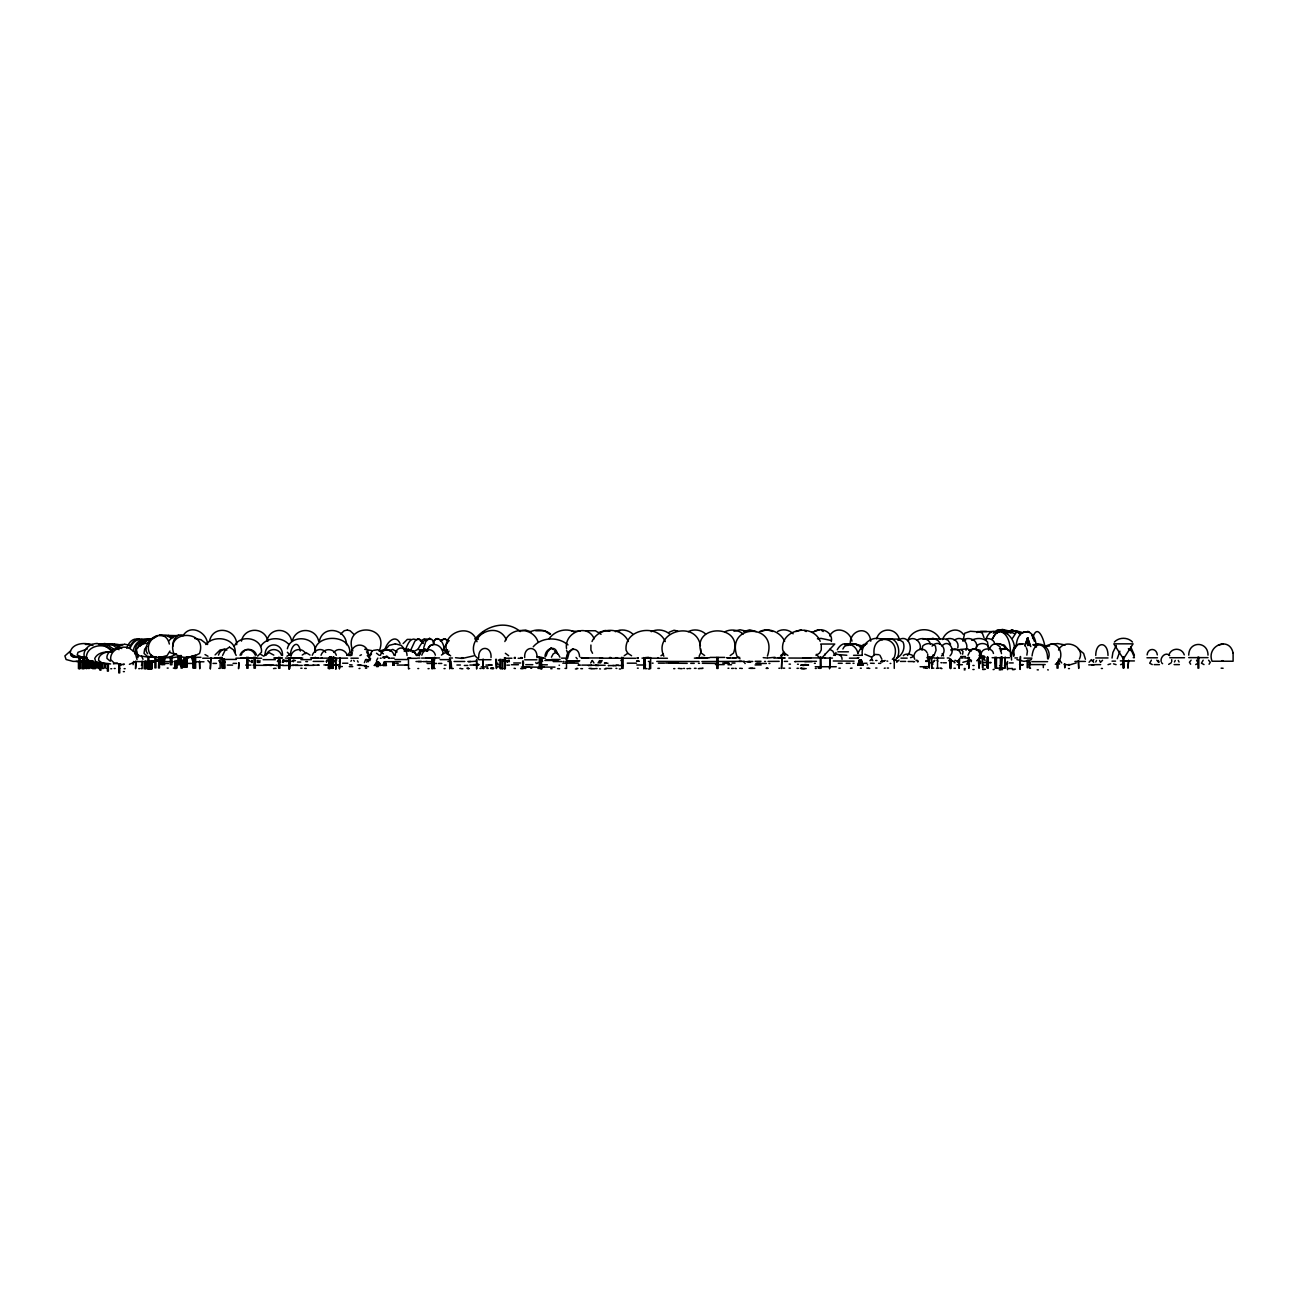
<?xml version="1.0" encoding="UTF-8"?>
<svg xmlns="http://www.w3.org/2000/svg" width="1298" height="1298" viewBox="0 0 1298 1298"><rect width="100%" height="100%" fill="white"/><g stroke="black" fill="none" stroke-linecap="round" stroke-linejoin="round"><path stroke-width="1.5" d="M70.806 653.851L70.806 655.441L73.191 657.161L87.112 657.567M71.99 653.884L71.99 655.474L74.132 657.21L83.267 657.745M84.127 656.009C83.023 648.838 90.519 643.516 97.042 643.5M134.651 653.819L136.258 645.917L142.861 639.508M136.809 650.963L137.994 657.632M173.007 646.112C172.001 640.579 176.95 633.197 183.099 635.241M314.765 652.148C314.587 633.797 350.038 633.797 349.843 652.148L348.367 654.289M351.839 655.344L352.293 652.651M566.528 648.529C563.949 632.856 587.199 622.569 594.224 638.811M590.914 645.041L590.914 650.152L592.553 653.267M831.337 641.52C833.413 632.321 821.131 626.658 814.3 631.526M862.31 654.614C860.477 644.181 872.791 634.657 882.283 639.768M874.138 654.825C871.185 631.655 901.575 636.426 894.306 657.356L892.326 659.319M919.909 649.519C922.489 642.25 913.646 634.884 907.789 640.677M957.778 647.816C959.66 641.082 952.261 636.994 946.567 639.038M971.164 661.753L971.164 660.163M976.404 647.816C978.627 639.882 968.243 636.036 962.775 640.336M988.313 647.734L987.502 641.942C983.592 637.626 976.518 637.707 971.65 640.239M988.589 650.217C990.877 641.342 974.035 641.342 976.323 650.217M1011.58 660.033C1010.736 653.575 1013.933 642.121 1022.386 643.922M1161.175 661.607C1160.039 657.064 1165.896 651.401 1169.693 655.62M290.525 655.506C290.054 647.442 297.696 637.529 300.39 651.044M1112.029 658.054L1112.889 652.456L1116.296 645.447M393.034 661.704L392.742 665.225L394.057 665.225L393.472 661.704L393.943 665.225M1095.739 655.474C1095.804 641.115 1107.924 641.115 1108.005 655.474M282.688 662.094L282.85 660.325M283.808 661.753L283.97 659.984M478.767 657.551C477.907 645.382 491.893 645.398 491.033 657.551M524.684 657.632C523.824 645.479 537.81 645.479 536.95 657.632M566.545 659.076C565.522 648.968 578.924 644.473 579.573 656.756M567.502 658.605L569.076 652.78L572.564 648.838M1117.254 658.703L1119.898 651.19M265.019 655.522C264.63 641.39 282.915 641.39 282.526 655.522M1188.741 655.149C1188.757 640.904 1208 640.904 1208.016 655.149M965.988 650.266C969.736 642.656 960.845 634.836 954.273 640.303M383.835 665.468L384.419 661.964M858.627 665.193L859.503 659.936L859.503 665.193L861.255 659.968L863.008 665.241L857.751 665.193L859.503 659.936L857.978 665.193M860.379 665.241L861.255 659.968L862.781 665.241M850.32 644.717C848.941 629.773 869.043 624.224 870.763 641.196M379.276 650.963C390.341 623.008 341.763 623.008 352.829 650.963M368.664 656.674L372.055 651.304M1026.572 643.613L1027.627 637.821L1030.823 646.599M419.011 655.522L421.023 650.752L424.186 649M419.222 655.75L421.233 650.979L424.576 649.227M282.753 662.012L282.964 660.925M133.288 651.174C133.986 643.646 141.547 636.815 149.238 639.508M967.967 655.312L970.304 650.541L974.003 648.789M423.765 647.572L425.744 641.601L429.443 638.324M282.996 661.25L283.678 660.39M285.787 661.493L286.939 660.325L288.367 661.282M292.261 661.299L293.494 660.341M350.866 661.266L351.547 660.406M1032.056 655.944C1034.165 638.259 1047.762 643.954 1047.583 658.573M1016.269 645.122C1017.794 627.259 1034.603 627.259 1036.112 645.122M395.176 655.539C395.549 645.528 406.712 645.528 407.069 655.539M545.014 656.447C545.144 648.594 555.739 644.116 557.41 653.932M546.085 656.009L547.48 652.018L550.985 648.091M383.186 665.468L384.208 661.964L382.959 665.468L386.463 665.468L385.295 661.964M859.73 665.241L861.255 659.968L862.132 665.241M835.068 655.441L835.977 652.505M222.575 655.425L225.381 649.746L229.47 647.15M1025.809 643.613L1027.627 637.821L1030.06 645.544M1007.605 661.445L1006.193 664.073M287.361 648.773C290.541 633.667 317.037 636.377 315.414 652.277M410.655 650.249L414.906 641.131L418.167 638.713M824.765 655.214L825.252 653.738M1147.124 654.922C1147.821 647.686 1156.615 647.686 1157.313 654.922M375.852 665.403L377.02 661.899M1048.135 659.043C1051.607 652.148 1045.604 643.516 1037.897 644.051M1079.401 659.011C1085.712 646.209 1064.084 637.756 1058.551 650.071M551.423 657.194L553.175 653.949L555.593 652.472L554.457 650.769M566.171 659.287L567.161 656.999M252.25 660.422L252.104 662.467M259.811 662.483L259.908 660.455M339.216 661.217L340.254 660.358M169.957 651.044L167.085 655.555L159.638 657.599M962.629 654.192L963.019 651.434L961.12 649.665L950.899 649.665M126.815 648.254C128.113 643.273 132.85 637.204 138.61 639.557M405.268 650.282C406.826 646.355 409.746 637.221 415.376 639.411M1025.079 644.846L1027.627 637.821L1029.038 645.544M989.579 649.308C990.877 642.364 999.736 642.315 1004.133 646.274L1004.863 647.864M426.928 651.207L429.914 645.609L433.37 644.522M857.897 653.056L861.742 646.55L867.064 643.597M1026.848 655.149L1027.432 651.044L1026.442 647.88M218.453 655.133C219.362 651.888 223.272 647.426 226.809 650.152M417.047 655.198L420.601 650.217L424.057 649.552M137.036 659.676L135.17 652.537L129.443 648.254C130.676 643.743 134.343 639.038 139.405 638.989M277.366 661.558L278.243 660.244M283.564 661.72L284.44 660.406M266.885 641.228C269.351 626.853 289.227 626.869 291.693 641.228M985.896 639.736C986.951 635.063 992.256 628.005 997.14 632.905M384.889 650.152C386.058 643.208 395.192 633.067 400.092 643.435M767.41 656.09C778.654 623.04 725.663 623.04 736.907 656.09L740.022 658.816M498.578 660.617L498.951 659.725M385.571 649.422L389.238 645.333L395.371 643.84M209.497 641.098C213.115 624.338 236.463 628.475 236.739 644.635M241.428 641.147C244.43 626.691 264.873 626.691 267.891 641.147M292.261 641.374C295.279 626.918 315.722 626.918 318.724 641.374M319.308 641.261C322.926 624.5 346.29 628.638 346.566 644.781M896.61 662.191L899.043 660.065M1012.651 638.016L1016.999 631.347L1020.228 634.69M537.567 663.473L538.037 662.369M957.453 662.094L958.735 659.984M1089.071 662.288L1091.326 659.627L1093.679 662.288M1095.739 661.996L1096.55 660.455M1174.447 661.996L1175.258 660.455M927.551 659.206L927.745 654.062M380.46 655.344C382.212 647.945 392.288 647.945 394.057 655.344M421.818 655.198C423.57 647.816 433.646 647.816 435.398 655.198M1032.591 638.275C1037.313 622.18 1043.933 639.346 1044.858 646.355M130.076 648.205C131.925 643.354 136.355 638.892 141.839 638.957M1100.558 662.304L1102.554 660.276M433.191 643.24C436.631 632.077 445.246 643.727 443.932 650.33M699.151 656.22L700.79 652.699L700.79 648.886M443.656 648.448L448.767 640.741M506.382 639.784C496.696 618.773 465.479 637.172 475.263 656.155L478.556 658.865M240.033 655.214C242.58 647.718 254.019 647.231 256.55 655.052M241.25 655.052L241.996 653.575M266.155 655.182C268.508 647.734 279.102 647.734 281.455 655.182M291.158 655.214C293.283 648.708 302.45 647.313 305.711 653.738M312.25 655.279C314.181 649.746 321.92 647.134 325.749 652.423M321.028 655.279C323.38 647.816 333.975 647.816 336.328 655.279M1168.979 654.873C1171.331 647.41 1181.926 647.41 1184.279 654.873M384.24 658.264L386.853 656.285M417.972 649.422C420.163 644.846 424.787 637.188 430.839 639.395M992.094 639.005L995.534 633.44L1000.158 631.282M137.604 648.091C139.989 642.64 145.733 638.308 151.866 638.941M504.857 641.553C510.179 626.82 532.618 626.82 537.94 641.553M426.945 651.044C429.768 640.433 442.083 643.905 443.121 653.397M215.079 654.906L220.141 649.925L225.089 649.243M876.604 638.762C879.979 627.21 895.815 627.21 899.19 638.762M942.624 639.541C945.431 630.974 957.389 625.944 963.376 634.414M507.972 661.883L509.108 660.504M374.57 665.403L376.598 661.899M592.018 641.52C598.556 626.658 621.872 626.658 628.394 641.52M139.113 646.453L143.689 640.888L148.313 639.492M447.096 653.673L448.978 651.093M907.432 655.49C914.23 648.367 908.048 633.181 897.973 640.352M234.208 646.355C239.822 633.586 262.942 637.659 261.466 652.277L257.637 656.09M136.988 657.031L138.221 655.312M293.251 661.818L294.175 660.536M326.463 661.672L327.388 660.39M1092.316 661.282L1093.825 659.595M949.974 655.879C956.155 649.925 948.27 638.34 941.894 646.112M992.824 638.567C999.33 622.91 1015.62 636.994 1014.322 648.919M871.688 657.113L875.177 654.435L878.876 654.695M142.472 663.684L141.368 665.257M980.493 663.651L980.607 661.461L978.335 659.644M590.687 662.97L592.245 660.536M598.054 662.97L599.611 660.536M599.4 662.97L600.958 660.536M600.585 662.954L602.142 660.52M285.592 661.282L289.876 660.406M475.068 639.216C484.981 625.993 506.22 619.373 520.238 631.574M837.259 649.763C839.222 646.031 844.252 641.098 848.194 645.479M133.094 664.657L133.564 661.461M260.541 646.501C266.447 636.864 281.682 636.134 288.967 644.571M930.747 657.356L928.021 661.315L925.685 661.315L927.859 661.315M476.269 639.784L480.455 634.657M286.339 661.153L289.292 661.493M941.504 655.912C948.838 649.162 938.714 638.405 932.078 646.128M908.324 639.119C914.733 626.61 933.554 626.61 939.963 639.119M168.659 640.952L173.624 636.247L178.637 635.063M783.781 653.283L780.406 657.745L779.027 657.502M403.126 643.565L407.296 639.411L410.914 639.411M842.889 649.032C846.945 639.963 856.972 646.112 857.897 653.592M829.714 635.939C835.36 625.068 850.125 630.617 851.991 641.147M541.266 661.38L542.499 660.098M533.218 646.81C541.542 636.831 558.367 636.572 567.972 644.879M502.602 661.282L503.624 660.179M540.341 661.574L541.737 660.293M183.018 635.777C190.222 623.397 207.307 632.24 207.583 644.489M933.927 661.153L934.803 660.309L932.289 663.392M979.065 655.668L980.59 652.878L980.071 650.249L974.019 648.789M549.2 638.567C554.668 630.99 565.344 627.745 573.927 631.72M340.628 634.089L344.213 630.747L347.312 630.065M302.223 655.052L306.036 652.602L310.027 655.052M441.45 655.052L445.263 652.602L449.254 655.052M861.174 647.264L864.776 644.506M861.84 647.296L865.458 644.538M967.481 662.597L969.119 660.942M1006.696 633.586L1010.25 631.542L1014.127 633.586M146.869 646.485L144.678 649.081L144.029 653.397L147.128 656.155M205.895 644.571C213.813 634.316 235.928 637.951 235.246 652.423M993.327 633.213L997.464 629.871L1004.392 629.871M1003.549 633.213L1007.102 631.282L1010.964 633.213M1008.497 631.785L1012.067 629.838L1015.928 631.785M160.368 657.794L154.738 661.25M159.313 659.984L161.439 658.021M860.379 646.826L863.997 644.311M1114.398 642.039C1119.022 637.058 1127.865 637.058 1132.473 642.039M1171.25 662.775L1168.654 664.381M264.711 655.101L269.157 652.651L273.813 655.101M142.829 642.835L149.156 639.573M371.536 653.997L369.395 656.626L370.027 660.568M243.051 652.196C246.604 646.972 253.564 650.298 255.317 655.214M333.862 652.44C337.691 647.15 345.43 649.763 347.361 655.295M412.31 652.326L418.021 649.26L422.645 651.109M365.565 659.595L364.413 662.613M225.3 662.077L223.808 663.148L220.725 662.807M951.191 650.606C954.273 646.907 959.806 649.746 960.78 653.819M1000.304 650.785C1003.776 646.745 1011.791 649.568 1011.061 655.101M163.532 657.697L157.026 661.153L151.752 661.704M481.574 633.635L483.862 631.818M903.327 655.668C905.744 651.953 918.562 655.993 910.498 657.664M1016.999 645.609L1012.959 650.931L1013.754 656.334M433.435 640.855L436.712 638.811L438.383 639.362M420.471 641.163L424.397 638.762L426.409 639.411M163.678 657.632L156.733 661.088L151.103 661.656M1045.361 646.566L1049.676 645.917M445.912 651.19L447.161 650.282M730.206 655.555L733.484 653.154C744.306 623.462 690.552 623.462 701.374 653.154L704.668 655.555M152.044 639.168L157.22 636.117M1004.425 665.501L1007.654 663.197M189.07 657.567L181.688 661.023L175.279 661.591M1151.375 660.195L1149.704 663.197L1152.251 664.576M1191.11 660.179L1189.455 662.223L1190.639 664.219M1203.149 660.211L1201.477 663.213L1204.025 664.592M780.682 655.458L784.122 653.04M377.864 658.086L376.452 660.714M382.894 657.745L385.944 656.431L389.465 658.411L386.885 656.285M968.843 650.249L974.035 648.692M624.257 655.685L627.859 653.267M669.07 632.207L674.051 630.26L677.702 631.023M816.02 655.458L819.638 653.04L821.277 649.925L821.261 644.814M336.831 659.903L334.154 661.412M176.463 653.754C169.081 659.027 158.778 658.508 150.536 655.701M404.246 651.401C408.351 647.426 414.646 650.882 416.382 655.474M379.503 651.125L385.295 649.195L391.363 651.125M440.314 640.806L444.241 638.778M440.622 640.806L444.549 638.778L448.54 640.806M660.942 655.733L663.456 654.127M1007.459 631.85L1012.083 630.114L1017.113 631.85M1055.306 664.284C1064.392 660.098 1061.78 643.597 1051.088 644.051M1045.15 646.177L1051.072 644.051M1218.433 645.122L1222.878 644.035M893.916 660.601C902.775 656.788 898.508 636.669 888.384 638.908M135.917 661.623L129.411 664.284M985.052 656.95L979.86 656.95M1024.025 631.802L1027.043 631.802M117.031 646.745L124.413 644.23M795.788 631.574L801.174 629.855M444.679 651.207L447.55 649.811M845.631 645.528L847.724 644.311M846.588 645.641L852.51 643.678M286.907 656.236L289.86 654.565M833.543 655.312C836.626 652.894 842.532 655.036 842.061 659.303M996.523 631.688L1001.861 629.968L1007.67 631.688M1209.055 664.251L1210.255 662.256L1208.584 660.211M598.784 632.515L605.192 630.471L609.882 631.266M389.546 650.704L392.759 649.406L397.123 651.985M1076.22 662.921L1069.195 665.063M811.639 632.369L819.152 629.871M916.712 640.336C920.996 637.204 929.384 638.162 930.358 644.23M896.934 657.875C902.532 655.198 905.582 647.816 903.067 642.088L898.297 639.087L890.185 639.087M146.187 640.644L148.507 639.492M760.985 631.493L766.664 629.773L772.862 631.493M894.046 660.211L895.101 659.887M70.238 651.158L64.9 655.912L66.084 659.514L73.029 661.38L88.28 661.412M994.187 632.142L1002.348 629.4L1008.53 630.86M359.919 655.539L361.428 654.776M743.64 631.574L749.676 629.855L756.263 631.574M777.599 631.509C782.548 628.524 789.233 629.644 793.159 633.813M293.786 660.325L292.813 660.406M153.764 661.818L157.009 660.325M970.32 660.26L962.856 662.321M869.952 660.617L871.867 659.222L871.461 657.08L864.793 654.224M1110.634 663.846L1108.021 664.641M1123.127 663.846L1120.531 664.641M844.803 644.554L846.02 644.003M147.826 639.46L140.2 645.869L145.116 640.417L150.114 639.022M1031.456 659.595L1024.414 661.38M370.644 658.767L368.81 659.806L368.372 661.769M416.658 639.443L419.838 639.379L423.326 643.532M615.349 631.688C620.898 628.751 628.102 629.725 632.726 633.976M688.216 631.655C693.765 628.719 700.969 629.692 705.593 633.943M159.995 659.692L151.233 662.045M957.567 660.812L959.465 660.017M976.696 660.763L979.73 658.897C981.531 654.938 978.757 649.162 974.214 648.789M651.239 631.672C657.113 628.767 664.56 629.66 669.525 633.959M724.933 631.737C730.806 628.832 738.254 629.741 743.219 634.041M976.81 632.58L979.081 631.655M759.476 631.655C768.724 627.08 780.52 632.094 784.641 641.293M373.451 650.379L377.896 649.698L383.445 653.884M473.624 655.879L462.445 658.411M530.46 631.688C536.934 628.816 544.933 629.611 550.579 633.976M576.036 657.453L577.286 658.881M157.61 635.517C150.99 637.545 144.987 643.857 146.236 651.207L147.583 653.754M113.721 645.09L122.953 644.441M191.487 656.382L195.544 655.117M960.569 649.438L967.627 648.854L971.18 651.207M999.379 644.084L1004.311 645.171L1008.562 650.769M98.924 644.506L104.619 643.532L110.801 644.506M181.558 656.301L171.466 657.875L165.803 657.453M403.597 649.649L408.14 651.255M441.547 649.438L445.003 650.12L447.972 653.624M188.324 657.226L193.175 655.961M839.514 654.695L846.831 655.263M1195.685 664.56L1198.216 663.181L1196.545 660.179M733.987 631.234L740.022 629.773L746.61 631.234M616.55 631.299L620.168 630.585M78.659 661.672L88.475 660.471M929.936 638.957L933.538 638.519M113.413 663.878L117.453 663.083M923.073 639.233L930.601 639.233M521.325 630.747L525.495 630.033L531.174 631.85M846.815 644.473C851.975 642.64 859.179 643.597 861.499 649.227M84.824 661.38L89.14 660.568M571.899 631.25L580.222 631.25M1032.981 644.863L1037.881 644.051M535.717 630.763L544.543 630.763L549.914 634.316M984.809 639.005C988.816 637.626 994.365 639.443 994.771 644.197M586.079 630.747L595.393 630.747L601.071 634.3M87.29 648.968L77.977 652.31L77.182 655.003L80.995 656.723M1007.946 632.061L1013.689 631.25L1021.51 633.31M106.907 644.23L110.005 643.808M405.301 649.6L408.156 649.211M1009.422 631.363L1015.847 630.666L1023.181 632.775M817.432 638.827L821.001 638.389L831.045 640.449M880.871 638.859L888.984 638.859M1019.482 644.506L1023.992 643.84M980.461 631.461L986.529 631.461M927.745 639.087C932.321 637.967 939.135 638.811 940.206 644.279M158.989 635.322L166.436 635.517L171.807 638.227M85.392 644.425L92.255 644.425M167.945 635.436L175.798 635.614M977.199 631.591L991.948 631.591M936.913 638.941L945.025 638.941L947.978 640.239L950.607 644.133M99.216 644.473L106.566 644.473L114.175 649.406M111.028 644.473L114.467 644.051M151.915 661.737L156.49 661.185M159.492 635.387L168.302 635.387L173.672 637.691M1052.451 644.1L1057.724 643.565L1065.285 644.976M104.002 644.343L112.618 644.879L119.01 649.698M119.027 648.432C113.591 648.448 106.144 652.018 106.971 658.427L110.314 661.201M999.395 648.676L1005.431 649.26M724.803 657.405L710.055 657.405M732.705 658.07L739.73 657.388M767.637 657.989L775.02 657.291M200.93 657.323L189.135 657.323M346.891 655.198L350.833 655.62C350.817 641.553 368.762 641.666 368.454 655.733M90.909 661.347L86.317 661.639M468.627 661.737L476.35 661.185M148.637 657.113L153.553 656.772M364.689 649.292L372.672 650.769M79.778 661.574L83.072 661.38M89.205 661.428L83.689 661.737M347.458 655.019L350.898 655.019M744.955 661.656L743.397 661.672L745.068 661.656M749.498 661.591L746.674 661.704L749.611 661.591M755.809 663.44L766.372 663.456M755.193 661.315L761.034 661.266M741.45 661.315L739.146 661.315M749.189 661.737L750.731 661.737L749.595 661.737M559.081 665.241L559.438 665.257M578.973 665.193L578.032 665.193L580.563 665.111M598.962 665.387L596.837 665.403L599.027 665.387M608.859 665.549C604.982 665.549 619.681 665.614 612.753 665.533M933.895 657.875L927.729 657.145M882.851 661.574L880.823 661.574L882.997 661.574M890.817 663.44L890.152 663.424M867.34 664.819L867.599 664.803M1124.23 657.469L1122.527 657.469L1113.798 643.84L1133.089 643.84L1124.36 657.469L1122.64 657.469M617.442 657.729L615.577 657.729L617.572 657.729M978.838 657.81L981.369 657.745M330.828 657.437L329.887 657.437M638.908 661.185L636.572 661.201L639.087 661.185M780.26 657.745L778.248 657.745L779.319 657.761M744.825 663.489L745.198 663.489M649.016 657.567L645.236 657.599L645.236 668.648L646.923 668.616M703.792 657.664L701.309 657.664M729.606 657.745L727.123 657.745L729.784 657.745M805.117 657.924L802.635 657.924M821.877 657.664L819.395 657.664L816.28 654.322M646.696 657.583L649.178 657.567M802.635 657.924L805.295 657.924M819.411 657.664L822.056 657.664L834.76 644.035L820.725 644.035M405.252 665.095L408.546 665.03M318.886 665.111L318.026 665.111M801.986 665.225L800.898 665.225L802.067 665.225M657.94 657.697L658.378 657.745M857.524 657.794L858.887 657.632M808.411 665.03L806.869 665.03L808.524 665.03M805.798 665.079L804.517 665.225M1027.724 631.282L1029.541 632.24M194.781 638.502L200.963 639.687L207.08 644.392M932.483 638.438L936.085 639.022M444.257 638.778L448.865 640.806M475.182 638.697L477.161 639.249M962.499 639.525L965.598 640.076M148.589 643.078C143.04 642.948 135.3 646.518 136.112 653.072L139.454 655.847L148.15 657.113M97.074 643.5L104.667 645.284L110.005 649.568M850.758 643.678L854.895 644.425M114.5 644.051L118.378 644.473M846.036 644.003L847.513 644.554M846.588 644.343L847.545 644.343M856.323 644.295L862.618 646.015M1017.827 645.041L1016.01 645.544L1013.803 649.276L1013.998 655.149M550.871 648.173L553.37 649.471M424.186 649L425.955 649.519M572.58 648.968L573.732 649.308M405.219 649.276L410.606 651.207M829.779 649.308L832.862 651.158L834.955 655.214M1078.313 649.13L1083.619 653.429L1085.42 659.254M110.995 651.661C105.933 651.661 98.031 654.127 98.599 660.406L101.942 662.84L110.638 663.943M837.891 651.807L848.421 651.807M555.625 652.472L558.156 653.949L559.909 657.194M853.549 655.312L862.326 655.312M960.666 656.528L965.469 656.528M186.344 656.869L186.036 664.414L187.253 664.414L187.253 656.869M83.672 656.983L83.591 668.032L84.905 668.032L84.905 656.983M159.005 656.95L158.518 667.999L159.492 667.999L159.492 656.95M820.953 657.113L821.163 668.162L820.287 668.162L820.287 657.113M435.106 657.453L434.149 657.453L434.149 668.502L435.106 668.502M514.332 657.469L515.387 657.469M193.824 657.648L189.524 657.194M328.946 657.599L328.41 668.648L329.351 657.437M461.439 657.713L462.834 657.713M520.693 657.551L522.396 657.745M580.79 657.599L582.477 657.697M609.508 657.518L610.904 657.518M643.824 657.599L643.824 668.648M650.639 657.534L650.639 668.584M698.356 657.599L699.882 657.534M700.888 657.502L703.97 657.664M992.126 657.713L1009.649 657.713M1133.235 657.68L1134.42 657.68M1169.79 657.729L1184.522 657.729M1188.725 657.632L1208.016 657.632M214.803 657.761L222.12 657.761M241.006 657.908L256.793 657.908M275.225 657.989L282.542 657.989M290.525 657.972L301.039 657.972M310.498 657.956L314.441 657.956M321.271 657.956L322.326 657.956M330.098 657.908L329.692 668.957L330.292 656.885M408.481 657.794L408.481 668.843M425.858 657.972L439.535 657.956M449.4 658.005L452.483 658.005M581.634 657.94L602.596 657.972M696.458 657.859L709.487 657.794M779.968 658.005L785.225 658.005M806.155 657.924L825.447 657.924M947.297 657.989L949.049 657.989M1014.906 657.94L1017.535 657.94M1095.723 657.94L1108.005 657.94M1146.961 657.778L1157.475 657.778M202.715 658.216L218.486 658.216M235.976 658.183L261.677 658.248M273.813 658.037L281.698 658.037M285.414 658.086L289.649 658.102M290.898 658.086L302.742 658.086M312.007 658.135L347.604 658.151M350.931 658.2L358.248 658.2M380.233 658.2L381.174 658.2M390.763 658.2L394.268 658.2M407.718 658.167L410.785 658.167M417.68 658.07L419.919 658.07M421.59 658.07L435.625 658.07M504.89 658.232L511.915 658.232M514.219 658.281L515.29 658.281M518.178 658.281L522.12 658.281M541.039 658.183L545.42 658.183M561.401 658.135L564.906 658.135M582.315 658.216L588.465 658.216M599.79 658.183L635.76 658.297M641.991 658.135L667.432 658.281M694.365 658.135L707.524 658.135M727.205 658.021L735.966 658.021M773.916 658.021L784.446 658.021M788.811 658.037L810.747 658.118M824.603 658.086L832.489 658.086M849.395 658.167L858.173 658.167M900.99 658.135L907.14 658.135M934.836 658.07L944.052 658.07M959.903 658.021L963.116 658.021M964.722 658.021L969.541 658.021M1024.057 658.135L1031.942 658.135M408.74 658.329L416.626 658.329M288.075 658.573L289.827 658.573M222.347 659.433L236.382 659.433M300.86 659.627L311.39 659.627M394.981 659.53L407.264 659.53M440.087 659.627L450.617 659.627M551.277 659.481L560.055 659.481M263.121 659.66L275.403 659.66M431.796 659.838L434.862 659.838M478.767 659.709L491.033 659.709M524.684 659.806L536.95 659.806M545.89 660.017L558.172 660.017M544.836 660.455L557.102 660.455M1123.387 660.341L1123.679 667.886M637.415 660.633L638.243 660.633M875.696 660.504L876.977 660.504M884.279 660.714L885.236 660.552M1222.051 660.714L1223.105 660.714M567.486 660.763L579.768 660.763M926.318 660.763L927.372 660.763M1120.32 660.877L1134.42 660.925M566.545 661.234L578.811 661.234M833.267 660.99L854.068 661.169M881.52 661.023L884.23 661.169M886.875 661.023L887.735 661.169M1112.029 661.136L1115.534 661.136M1125.106 661.136L1126.047 661.136M151.493 661.38L150.519 661.38L150.519 668.924L151.493 668.924L151.363 660.99M313.191 661.396L323.721 661.396M416.009 661.509L421.25 661.509M425.922 661.509L427.107 661.509M447.924 661.477L449.562 661.477M454.057 661.477L464.798 661.477M467.832 661.477L470.817 661.477M563.17 661.493L564.062 661.493M569.514 661.445L577.707 661.445M648.383 661.445L649.617 661.445L649.617 668.989L648.383 668.989M656.772 661.412L699.005 661.509M701.91 661.542L744.192 661.363M748.8 661.477L752.759 661.477M764.587 661.412L765.528 661.412M768.091 661.412L779.173 661.347M784.284 661.38L787.562 661.38M795.35 661.509L816.458 661.315M900.423 661.412L905.68 661.412M908.146 661.509L913.419 661.509M1074.906 661.412L1085.436 661.412M93.229 661.672L87.453 661.38M136.079 661.591L143.105 661.591M166.063 661.591L173.072 661.591M195.187 661.785L203.948 661.785M305.793 661.591L307.545 661.591M384.743 661.672L400.53 661.672M418.216 661.558L422.077 661.558M423.132 661.591L432.559 661.656M553.208 661.574L561.693 661.542M566.025 661.574L574.803 661.574M794.554 661.639L795.788 661.639M804.776 661.639L812.094 661.639M913.354 661.688L914.668 661.688M1031.813 661.656L1047.583 661.656M297.485 662.045L300.747 662.045M983.949 662.613L991.12 662.564L989.903 662.629M940.888 662.678L941.975 662.775M943.273 662.791L946.339 662.791M954.111 662.694L955.052 662.694M513.716 662.986L520.725 662.986M606.134 663.067L604.397 663.148L607.967 663.229M665.76 663.051L678.043 663.051M722.726 663.083L728.859 663.083M731.942 663.083L735.009 663.083M1009.26 662.921L1013.203 662.921M100.709 663.262L90.211 661.672L86.398 658.216C85.636 645.22 105.446 641.683 112.472 651.077M186.052 663.424L192.591 663.424M212.986 663.408L216.49 663.408M233.088 663.392L236.593 663.392M342.607 663.229L347.864 663.229M395.647 663.327L398.21 663.327M495.852 663.278L498.043 663.278M562.764 663.164L578.551 663.164M627.275 663.181L636.474 663.181M652.261 663.164L653.089 663.164M658.394 663.164L664.544 663.164M668.713 663.164L687.21 663.343M690.714 663.343L694.235 663.343M698.438 663.294L699.492 663.294M702.38 663.294L715.831 663.408M724.949 663.343L729.135 663.408M756.88 663.278L760.385 663.278M814.398 663.343L815.339 663.343M838.265 663.294L842.207 663.294M846.15 663.294L850.109 663.294M852.997 663.294L854.052 663.294M863.186 663.408L866.967 663.229M870.487 663.229L874.219 663.343M878.6 663.343L880.79 663.343M165.933 663.44L168.562 663.44M427.058 663.44L436.566 663.44M438.513 663.44L441.823 663.44M768.951 663.456L769.892 663.456M108.14 664.187L95.841 662.029L94.738 658.427C97.626 652.44 105.576 651.336 111.563 652.213M123.359 664.073L124.397 664.073M789.103 664.105L790.417 664.154M797.507 664.235L798.367 664.251M966.604 664.057L969.525 664.057M477.356 664.414L478.702 664.365M180.503 664.592L181.282 655.49M332.71 664.754L337.626 664.754M349.649 664.754L352.083 664.917M473.559 664.592L476.188 664.592M477.502 664.592L478.816 664.592M488.973 664.722L491.601 664.722M511.444 664.722L518.454 664.722M525.787 664.673L532.797 664.673M715.458 664.608L724.219 664.608M728 664.722L731.52 664.722M804.354 664.625L806.204 664.544M957.129 664.69L962.386 664.69M1019.53 664.608L1023.051 664.608M1029.492 664.608L1045.166 664.576M1068.481 664.527L1069.455 664.527M1091.65 664.706L1100.672 664.608M1154.165 664.625L1159.422 664.625M1174.122 664.608L1179.379 664.608M265.928 664.901L272.953 664.901M323.916 664.949L329.173 664.949M332.807 664.949L338.259 664.852M357.388 665.03L360.893 665.03M456.912 665.014L460.417 665.014M469.892 665.047L478.654 665.047M497.751 664.803L499.519 664.803M540.828 664.803L547.367 664.803M636.799 664.998L645.56 664.998M755.079 664.949L761.147 664.933M1020.309 664.933L1022.938 664.933M1088.746 664.884L1094.003 664.884M227.345 665.095L232.618 665.095M245.679 665.095L250.936 665.095M253.159 665.193L254.911 665.193M263.543 665.274L269.497 665.079M273.197 665.241L276.701 665.241M279.605 665.241L283.11 665.241M292.569 665.241L297.826 665.241M304.186 665.079L308.275 665.111M312.883 665.193L318.951 665.111M325.782 665.095L331.055 665.095M397.188 665.079L407.296 665.063M444.322 665.095L446.074 665.095M485.971 665.063L489.476 665.063M490.498 665.128L492.25 665.128M506.918 665.144L509.546 665.144M581.877 665.111L587.361 665.111M591.499 665.274L596.755 665.274M599.903 665.274L605.16 665.274M616.42 665.063L618.173 665.063M983.706 665.257L985.458 665.257M255.56 665.322L266.69 665.355M269.822 665.452L271.574 665.452M276.328 665.517L279.833 665.517M282.623 665.533L287.929 665.436M288.805 665.436L294.192 665.403M295.068 665.403L302.239 665.403M305.354 665.403L313.938 665.339M358.686 665.355L362.191 665.355M374.1 665.403L381.109 665.403L379.357 662.775M464.311 665.452L467.815 665.452M617.832 665.485L623.105 665.485M972.883 665.485L974.1 665.485M362.872 665.598L366.393 665.598M999.557 665.614L1000.434 665.614M338.827 666.588L342.348 666.588M349.276 666.62L352.78 666.62M364.933 666.62L368.437 666.62M376.517 666.588L378.27 666.588M924.16 666.653L925.036 666.653M925.912 666.653L927.664 666.653M185.744 666.766L187.172 666.912M481.185 666.88L487.724 666.88M497.15 666.831L498.903 666.831M540.633 666.929L544.138 666.929M815.209 666.734L836.253 666.734M920.071 666.734L920.947 666.734M921.823 666.734L923.576 666.734M521.358 667.026L529.357 667.188M529.73 667.026L538.589 667.204M540.585 667.107L554.992 667.123M185.387 667.269L186.523 667.269L186.523 658.07M522.607 667.221L529.616 667.221M1001.423 667.74L1001.829 656.691L1001.375 668.227L999.622 668.178M176.171 667.967L177.128 667.967L177.128 660.601M330.292 667.935L329.497 656.885M332.807 667.967L333.602 656.918M923.478 667.87L924.809 667.87M1000.352 667.772L1001.488 667.772M1001.991 667.935L1003.224 667.935M82.65 668.259L83.445 657.21M167.215 668.097L168.188 668.097M173.332 668.113L174.289 668.113M300.779 668.227L302.012 668.227M333.051 668.097L331.039 668.178L331.039 657.129M365.436 668.178L366.669 668.178M466.858 668.21L468.189 668.178M490.628 668.146L491.942 668.146M492.299 668.21L493.613 668.21M501.142 668.113L502.634 668.259M531.726 668.194L530.801 668.308M637.415 668.178L638.243 668.178M702.186 668.162L703.062 668.162M728 668.259L728.876 668.259M749.043 668.292L750.52 668.275M751.477 668.292L752.613 668.292M766.307 668.178L767.54 668.178M778.881 668.259L779.757 668.259M783.165 668.194L784.657 668.194M789.103 668.146L790.417 668.178M798.367 668.292L797.004 668.324M800.314 668.275L801.629 668.275M818.146 668.21L819.379 668.21M838.897 668.178L840.293 668.178M850.45 668.292L852.072 668.129M860.347 668.227L861.32 668.227M866.837 668.146L868.297 668.194M875.696 668.048L876.977 668.048M884.279 668.259L885.236 668.097M887.28 668.064L888.513 668.064M925.539 668.227L927.372 668.308M932.256 668.129L933.749 668.194M938.6 668.227L936.475 668.34M939.947 668.064L941.277 668.275M954.014 668.292L955.328 668.292M996.702 668.194L998.941 668.162M1004.1 668.275L1005.187 668.097L1005.187 657.048L1004.652 668.097M1020.114 668.064C1021.12 633.051 1019.384 691.72 1020.374 659.254M1030.563 668.275L1029.687 668.275L1029.687 660.909M1221.126 668.178L1223.105 668.259M79.064 668.519L80.265 668.47L80.265 657.421M103.321 668.502L102.445 668.502L102.445 662.84M106.988 668.486L107.864 668.486M114.224 668.502L115.181 668.502M118.799 668.47L119.773 668.47M150.308 668.535L151.363 668.535M218.762 668.373L220.157 668.373L220.157 657.323M273.505 668.567L274.365 668.486M274.754 668.373L276.068 668.373M304.706 668.405L306.279 668.405M331.753 668.421L333.245 668.308L333.051 657.048M359.011 668.535L360 668.34M408.756 668.567L409.649 668.567M417.81 668.551L418.686 668.535M451.672 668.502L451.006 661.153M451.915 668.535L453.278 668.519M459.8 668.502L460.936 668.389M467.832 668.486L469.113 668.486M479.887 668.438L481.169 668.502M483.067 659.238L483.067 668.438L484.122 668.438M486.847 668.389L488.162 668.389M490.628 668.535L492.023 668.535M492.364 668.308L493.402 668.308M501.369 668.308L499.908 668.486L499.908 659.27M514.089 668.308L515.387 668.519M524.668 668.421L525.804 668.421M537.924 668.373L540.779 668.438M565.019 668.405L566.512 668.405L566.512 657.356M576.75 668.308L577.87 668.551M589.081 668.438L591.401 668.421M595.733 668.535L597.096 668.551M605.647 668.34L607.967 668.389M608.502 668.47L611.683 668.405M615.95 668.34L616.826 668.438M657.859 668.356L659.465 668.356M678.319 668.421L680.201 668.502M683.673 668.389L684.484 668.47M688.946 668.438L690.617 668.535M694.43 668.34L696.101 668.34M700.011 668.373L702.267 668.551M731.618 668.421L733.419 668.389M735.009 668.34L736.323 668.551M739.665 668.324L740.687 668.308M741.353 668.438L742.326 668.438M750.341 668.373L754.787 668.308M766.355 668.421L768.108 668.34M801.142 668.34L802.813 668.34M803.527 668.421L804.403 668.421M815.322 668.438L816.28 668.438M819.492 668.356L820.368 668.356M868.476 668.324L869.757 668.356M940.888 668.47L941.975 668.567M950.688 668.519L950.931 659.303M959.206 668.324L959.563 659.108M964.236 668.551L965.209 668.551M1001.488 668.373L1002.705 668.373M1007.491 668.47L1010.282 668.567M1010.899 668.486L1012.732 668.535M1068.481 668.567L1069.455 668.567M1101.304 668.47L1102.44 668.47M83.153 668.681L84.208 668.681L84.208 661.136M110.752 668.746L111.709 668.746M124.105 668.681L125.16 668.681M138.756 668.681L139.73 668.6M141.125 668.632L142.163 668.632L142.163 661.104M150.974 668.584L152.174 668.616L152.174 661.071M428.032 668.681L429.119 668.6M444.03 668.584L445.1 668.584M449.741 668.632L450.082 661.266M461.439 668.762L462.834 668.762M467.621 668.616L468.854 668.616M476.577 668.746L476.544 659.53M492.218 668.681L493.516 668.713M503.024 668.6L500.752 668.746L500.963 659.27M504.143 668.648L505.328 668.762L505.328 657.713L504.451 657.713L504.451 668.762M520.693 668.6L522.396 668.794M541.98 668.762L540.52 668.697L540.552 657.664L541.526 657.664L541.526 668.713M550.741 668.697L552.056 668.697M557.54 668.648L559.633 668.746M580.79 668.648L582.51 668.681M590.736 668.584L591.92 668.794M592.31 668.616L593.397 668.648M594.013 668.778L595.003 668.632M673.694 668.648L674.846 668.648M680.817 668.697L682.148 668.6M686.95 668.6L687.875 668.713M698.356 668.648L699.882 668.584M801.304 668.73L802.326 668.632M804.257 668.713L806.204 668.584M289.259 668.941L289.048 658.037M575.403 668.941L576.718 668.941M599.562 668.843L600.487 668.908M604.43 669.022L606.134 668.843M619.324 668.989L620.639 668.989M802.894 668.859L803.77 668.859M148.897 669.249L149.773 669.249M983.706 669.281L985.458 669.281M1014.517 669.151L1015.393 669.151M972.883 669.508L974.1 669.508M982.635 669.492L984.338 669.492M993.084 669.59L994.203 669.411M999.914 669.525L1001.05 669.525M1001.521 669.622L1002.575 669.622M1012.424 669.638L1014.257 669.638M964.187 669.865L965.063 669.865M999.2 669.784L1000.434 669.654M1007.572 669.671L1006.924 664.024M1037.183 669.833L1038.351 669.865M1047.648 669.817L1048.313 669.93M123.359 671.618L124.397 671.618M927.096 657.567L931.023 657.567L934.333 654.744L936.069 650.282L935.469 646.08C932.272 642.688 925.847 642.688 922.635 646.08L922.034 650.282M82.861 657.778L76.03 656.999L73.402 655.263M83.964 657.583L74.035 656.317L70.222 653.559C70.481 643.224 85.538 641.553 92.937 645.56M76.03 661.38L79.308 661.574M83.478 661.445L86.285 661.639M150.633 657.08L155.208 657.421M123.618 664.706L114.305 663.132L110.719 659.676C109.584 650.201 121.655 644.668 129.443 648.254M159.557 657.388L164.83 657.859M763.224 657.648L766.907 657.989M395.387 643.84L401.196 645.333L404.862 649.422M186.377 657.534L180.747 656.966L173.802 653.511C165.073 629.416 208.232 629.416 199.486 653.511L192.542 656.966L186.928 657.534L186.977 666.766M111.45 644.279L116.431 645.138L121.769 648.562M455.501 657.713L461.828 658.411M124.851 644.23L129.832 645.301M99.686 644.214L102.899 644.635L107.15 647.361M948.773 660.682L954.403 661.461M1023.976 661.38L1016.934 659.595M408.172 649.211L413.981 651.482L417.096 655.604M110.038 643.808L112.78 644.23M1064.165 664.251L1068.741 665.063M294.516 660.341L295.49 660.633M895.198 659.887L897.421 661.493M995.469 643.63L999.979 646.712L1001.504 653.624M1116.102 664.641L1113.506 663.846M537.356 656.545L543.294 657.81M383.04 656.853L385.117 657.502M347.329 630.065L350.087 630.747L353.673 634.089M370.271 659.222L367.788 659.595L366.717 662.223M984.744 657.356L981.191 655.052C980.347 647.913 992.175 646.566 993.473 653.462M1000.19 631.282C1009.812 634.495 1010.671 647.67 1010.509 656.269M229.486 647.15L233.364 649.746L236.155 655.425M429.67 638.324L432.153 639.736L434.165 643.354M170.152 652.618L173.656 653.884M1128.384 648.643L1131.775 651.239L1134.225 656.918M916.015 660.26L918.173 661.055M476.901 638.616L478.394 639.216M969.638 659.952L971.521 660.763M950.525 660.017L952.408 660.812M418.491 638.794L422.093 641.196M366.182 659.319L367.22 659.984M955.004 660.26L958.232 661.753M353.689 660.406L354.37 661.266M285.82 660.39L286.777 661.72M347.183 654.695L348.529 655.409M210.39 663.148L207.858 660.617M260.979 654.565L263.932 656.236M205.019 654.565L207.972 656.236M855.707 644.311L857.8 645.528M376.501 653.235L379.259 655.312M804.403 630.536L806.172 631.574M425.744 649.292L426.718 649.99M872.824 660.65L871.396 659.27M85.23 657.956L87.696 659.465M1033.305 644.506L1036.437 647.069M291.174 656.09L287.361 652.277M631.574 655.733L627.81 653.332L626.09 650.201C623.835 629.043 657.226 622.943 665.274 641.585M930.812 662.84L932.97 664.219M327.047 659.903L328.605 660.942M787.935 655.458L784.317 653.04L782.694 649.925C780.033 629.206 812.613 622.488 820.174 641.293M821.699 630.487L823.224 631.526M1156.81 660.195L1158.481 662.24M161.779 657.567L164.57 659.53M620.915 660.374L621.969 661.331M541.234 660.13L542.629 661.396M505.344 653.3L508.638 655.717M150.974 655.101L152.629 656.301M367.237 655.539L369.719 658.167M879.914 655.263L881.91 659.27M450.649 655.879L447.696 653.462C438.302 634.333 470.898 620.087 477.015 641.715M937.026 660.309L937.886 661.153M425.403 650.217L426.49 651.142M289.941 660.374L290.817 661.672M285.901 660.406L286.501 661.25M279.687 660.244L280.692 662.175M502.634 660.098L503.867 661.38M1059.574 664.17L1058.519 661.542M1161.629 662.775L1162.602 663.684M258.107 660.26L258.529 662.548M505.733 660.179L507.194 662.126M426.507 649.746L427.74 650.979M1061.699 662.921L1058.535 659.011M1028.714 661.282L1030.434 662.97M151.769 655.555L149.789 653.592C142.472 639.671 165.317 625.944 169.34 644.051M121.055 665.322L119.935 663.797M1024.771 645.609L1025.696 646.68M329.449 660.39L330.373 661.672M249.33 660.39L250.254 661.672M219.865 662.077L218.81 660.617M983.527 656.642L985.133 660.828M1130.639 646.615L1134.403 655.214M366.523 651.774L367.626 653.754M933.084 654.809L933.895 655.912M927.145 652.829C923.316 644.733 910.871 651.661 914.701 659.206M592.391 660.536L593.949 662.97M943.451 655.879L942.202 653.559M1178.243 660.455L1179.055 661.996M1158.287 660.471L1159.098 662.029M1099.536 660.455L1100.347 661.996M141.596 656.058L142.991 659.303M378.627 661.899L380.639 665.403M357.437 660.796L358.183 662.11M783.083 652.326L784.284 655.166M1031.65 634.819L1034.474 641.39M663.846 656.22C652.651 631.883 695.874 619.13 700.417 645.641M535.831 662.467L536.301 663.554M523.24 661.883L523.516 663.359M917.134 660.293L917.864 662.045M566.528 650.233L567.778 653.365M257.231 660.422L257.377 662.467M251.715 660.439L251.844 662.483M784.317 652.31L785.128 655.149M191.682 657.729L192.477 660.568M378.189 661.899L379.357 665.403M995.598 661.201L996.02 662.515M995.193 662.97L994.771 659.027M385.214 661.964L386.236 665.468M508.897 659.952L509.384 661.72M290.363 660.065L290.622 661.088M984.014 637.675L982.343 633.246L979.893 631.948L970.433 631.266L964.657 633.246L962.97 641.309M334.965 660.99L335.192 662.061M326.301 661.023L326.528 662.094M385.003 661.964L385.587 665.468M507.388 660.439L507.55 661.769M289.454 660.228L289.616 661.996M282.899 660.033L283.061 661.802M393.618 665.225L393.326 661.704L393.18 665.225M1171.705 659.692L1171.705 661.607M644.279 660.26L644.279 662.175M1198.817 657.096L1198.817 668.146L1197.94 668.146L1197.94 657.096M1078.719 660.893L1078.719 668.421L1078.119 660.893M1064.766 664.024L1064.766 667.886L1064.506 664.024M1058.065 660.747L1058.065 668.113L1057.01 668.113L1057.01 662.58M1043.332 665.322L1043.332 667.61M1028.065 660.276L1028.065 667.643L1027.189 667.643L1027.189 660.276M1027.627 637.821L1027.627 645.544M1000.401 657.194L1000.401 668.227M996.458 657.242L996.458 668.292L995.095 668.097L995.095 657.048L995.744 668.292M988.054 657.275L988.054 668.324L987.437 657.275M984.014 655.847L984.014 659.481M982.635 656.983L982.635 668.032L982.278 656.983M979.065 659.059L979.065 668.275L978.27 659.059M968.86 657.307L968.86 668.356L968.162 657.307M959.19 659.108L959.19 668.324M950.671 659.303L950.671 668.519M950.201 659.157L950.201 668.356L949.584 659.157M937.529 657.096L937.529 668.146M931.753 657.356L931.753 668.405L931.137 657.356M929.271 657.048L929.271 668.097L928.833 657.048M894.208 659.206L894.273 668.405M861.255 659.968L861.255 665.241M718.102 657.388L718.102 668.438L716.772 668.438L716.772 657.388M643.84 657.599L643.84 668.648M623.105 657.323L623.105 668.373L621.693 668.373L621.693 657.323M539.319 657.323L539.319 668.373M523.337 661.071L523.337 668.616L522.64 661.071M502.504 659.53L502.504 668.746M496.453 659.319L496.453 668.535L495.658 659.319M483.148 659.335L483.148 668.551M476.707 659.53L476.707 668.746M449.708 659.433L449.708 668.632M384.711 661.964L384.711 665.468M377.604 661.899L377.604 665.403M335.858 658.167L335.858 669.216L335.322 658.167M331.558 657.048L331.558 668.097M288.87 658.037L288.87 669.087M279.946 657.226L279.946 668.275L278.632 668.275L278.632 657.226M255.317 657.129L255.317 668.178L254.002 668.178L254.002 657.129M248.08 657.194L248.08 668.227L246.766 668.227L246.766 657.194M224.668 659.303L224.668 668.519L224.132 659.303M223.889 659.076L223.889 668.292L221.926 668.146L221.926 657.096M223.516 658.946L223.272 668.292M222.753 662.629L222.753 668.405L222.396 662.629M199.746 661.25L199.746 668.794L199.389 661.25M195.641 657.145L195.641 668.194L194.408 668.194L194.408 657.145M194.278 656.95L194.278 667.999L192.834 667.999L192.834 656.95M185.192 658.638L185.192 666.004L183.699 666.004L183.699 658.638M184.527 659.936L184.527 667.302L183.391 667.302L183.391 659.936M182.288 660.747L182.288 668.113L181.071 668.113L181.071 660.747M182.012 660.163L182.012 665.696L180.438 665.696L180.503 655.49M178.978 655.555L178.978 664.754L177.923 664.754L177.923 655.555M176.171 660.601L176.171 668.47L174.678 668.47L174.678 660.925M171.936 657.21L171.936 664.738L170.346 664.738L170.346 657.21M164.732 657.259L164.732 664.625L163.061 664.625L163.061 657.259M162.542 657.096L162.542 664.641L161.504 664.641L161.504 657.096M160.043 656.934L160.043 664.479L158.81 664.479L158.81 656.934M152.028 661.039L152.028 668.584M150.422 661.153L150.422 668.697L149.448 668.697L149.448 661.153M146.577 661.104L146.577 668.632L145.522 668.632L145.522 661.104M145.198 661.201L145.198 668.746L144.159 668.746L144.159 661.201M136.258 663.035L135.56 668.697L135.56 661.153M119.724 663.7L119.724 672.899L118.767 672.899L118.767 663.7M108.367 663.586L108.367 671.131L107.41 671.131L107.41 663.586M105.479 664.268L105.479 667.983L104.262 667.983L104.262 664.268M100.952 662.629L100.952 670.157L99.897 670.157L99.897 662.629M99.995 663.002L99.995 668.648L98.94 668.648L98.94 663.002M97.837 662.304L97.837 667.951L96.701 667.951L96.701 662.304M95.435 663.002L95.435 668.648L94.202 668.648L94.202 663.002M93.456 661.071L93.456 668.616L92.499 668.616L92.499 661.071M91.866 660.617L91.866 667.983L90.552 667.983L90.552 660.617M89.351 660.909L89.351 668.438L88.296 668.438L88.296 660.909M86.934 661.039L86.934 668.584L86.057 668.584L86.057 661.039M82.65 657.21L82.861 668.648L81.904 668.648L81.904 661.12M80.022 660.974L80.022 668.519M79.924 657.372L79.924 668.421M79.486 657.421L79.405 668.616L78.448 668.616L78.448 661.071M79.227 657.372L79.227 668.421M1233.1 653.008L1233.1 661.234L1212.056 661.234C1206.069 645.787 1229.384 635.76 1233.1 653.008M589.065 665.403L588.14 665.403L589.13 665.403M591.515 665.339L589.519 665.371L591.58 665.339M596.431 665.403L595.506 665.403L596.496 665.403M616.258 665.549L615.317 665.549L616.323 665.549M315.738 657.599L314.797 657.599L315.803 657.599M334.138 657.469L333.197 657.469L334.284 657.469M317.929 657.989L316.988 657.989L317.994 657.989M330.487 657.68L331.428 657.68L330.503 657.68M638.194 657.94L637.253 657.94L638.259 657.94M804.046 665.371L802.489 665.371L804.16 665.371M148.881 656.496L147.907 656.496L147.907 667.545L148.881 667.545L148.881 656.496M155.955 656.82L154.9 656.82L154.9 667.87L155.955 667.87L155.955 656.82M1123.873 656.918L1122.997 656.918L1122.997 667.967L1123.873 667.967L1123.873 656.918M987.518 656.999L987.113 668.048L987.551 656.999M210.86 657.697L210.341 668.746L210.86 657.697M289.973 657.729L289.568 668.778L290.006 657.729M339.979 657.632L339.443 668.681L339.979 657.632M432.607 657.632L432.007 668.681L432.607 657.632M781.915 657.486L781.51 668.535L781.948 657.486M830.168 657.551L829.552 668.6L830.168 657.551M1128.579 660.39L1127.978 667.935L1128.579 660.39M148.589 661.623L147.712 661.623L147.712 669.168L148.589 669.168L148.589 661.623M238.881 662.889L238.556 668.681L238.913 662.889M433.354 662.921L433.029 668.713L433.386 662.921"/></g></svg>
